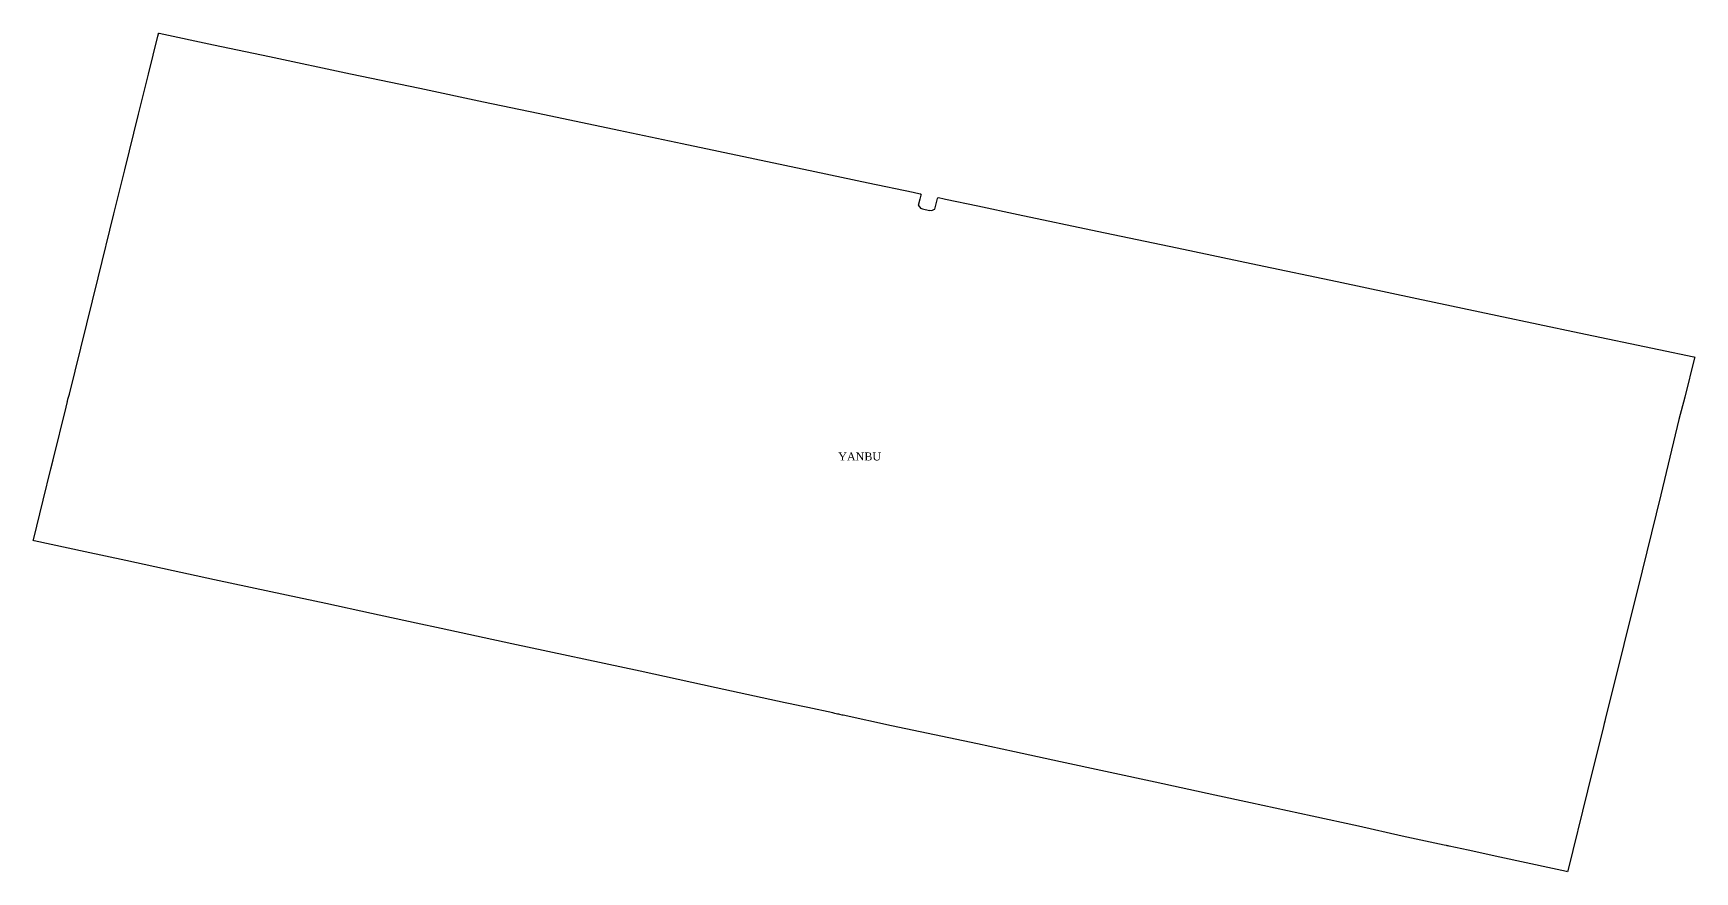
# Model space of a CAD drawing. Header units: inches. Extents: x 0.63 to 3.42, y -0.46 to 2.65.
# Drawn here: x 0.9508 to 0.96308, y 1.07991 to 1.08611 of the extents above; entities that cross this region are included whole.
import ezdxf
from ezdxf.enums import TextEntityAlignment as Align

# ---------------------------------------------------------------- set-up
doc = ezdxf.new("R2010")
doc.units = ezdxf.units.IN
doc.header["$MEASUREMENT"] = 0
doc.layers.add('Polygons', color=163, linetype='Continuous', true_color=0x4576f4)
doc.layers.add('PolygonsAnno', color=252, linetype='Continuous', true_color=0x997681)
doc.styles.add('Times New Roman', font='times.ttf')

msp = doc.modelspace()

# ---------------------------------------------------------------- linework, layer by layer
at = {"layer": 'Polygons'}
msp.add_polyline3d([(0.957374, 1.084812, 0), (0.957427, 1.084801, 0), (0.957427, 1.084803, 0.077122), (0.957443, 1.0848, 4.135836), (0.957463, 1.084811, 4.125082), (0.957466, 1.084811, 4.123776), (0.957466, 1.084811, 4.123403), (0.957486, 1.084889, 4.107034), (0.957488, 1.084894, 4.108899), (0.957492, 1.084896, 4.13998), (0.957503, 1.084894, 4.129185), (0.957526, 1.084889, 4.102434), (0.957546, 1.084885, 4.075332), (0.957784, 1.084834, 4.075332), (0.958082, 1.084772, 4.075539), (0.958667, 1.084648, 4.132935), (0.959258, 1.084524, 4.30761), (0.959851, 1.084399, 4.287511), (0.960439, 1.084275, 4.405618), (0.961028, 1.084151, 4.486843), (0.961623, 1.084025, 4.616347), (0.962228, 1.083898, 4.758076), (0.962817, 1.083773, 4.808013), (0.963076, 1.083719, 4.8824), (0.963083, 1.083718, 4.873076), (0.963081, 1.083712, 4.915138), (0.96301, 1.083421, 4.984345), (0.962965, 1.083256, 5.116543), (0.962831, 1.082699, 5.266767), (0.962693, 1.082139, 5.133741), (0.962558, 1.081595, 4.666077), (0.962421, 1.081039, 4.379863), (0.962418, 1.081027, 4.376319), (0.962414, 1.08101, 4.370248), (0.962408, 1.080988, 4.351745), (0.962291, 1.080512, 4.24234), (0.962145, 1.079922, 4.148683), (0.962143, 1.079915, 4.130241), (0.962134, 1.079917, 4.151169), (0.96203, 1.079939, 4.242547), (0.961641, 1.080023, 4.302844), (0.961408, 1.080074, 4.322321), (0.961267, 1.080104, 4.262294), (0.961259, 1.080106, 4.258481), (0.961253, 1.080107, 4.256057), (0.961247, 1.080109, 4.25355), (0.961231, 1.080112, 4.245241), (0.96092, 1.080179, 4.269069), (0.960598, 1.080251, 4.359826), (0.960254, 1.080325, 4.219858), (0.9598, 1.080424, 4.03389), (0.959536, 1.080481, 4.00656), (0.959094, 1.080576, 3.959296), (0.958396, 1.080728, 3.852171), (0.958056, 1.080801, 3.864665), (0.957782, 1.080859, 3.874943), (0.957147, 1.080994, 3.898999), (0.956789, 1.081072, 3.678925), (0.956781, 1.081073, 3.676791), (0.956764, 1.081077, 3.666949), (0.956756, 1.081079, 3.664214), (0.956748, 1.08108, 3.661354), (0.956728, 1.081085, 3.645379), (0.956712, 1.081088, 3.629838), (0.956528, 1.081128, 3.627435), (0.956492, 1.081136, 3.627041), (0.956385, 1.081159, 3.625466), (0.956361, 1.081164, 3.625073), (0.95585, 1.081275, 3.586325), (0.955288, 1.081396, 3.5511), (0.954339, 1.0816, 3.525199), (0.953819, 1.081712, 3.51055), (0.953634, 1.081752, 3.504893), (0.953304, 1.081823, 3.383532), (0.952966, 1.081896, 3.253552), (0.952675, 1.081959, 3.266399), (0.952143, 1.082073, 3.290372), (0.951701, 1.082168, 3.305146), (0.951487, 1.082214, 3.278831), (0.951186, 1.082279, 3.239047), (0.950809, 1.082361, 3.253448), (0.950803, 1.082362, 3.253759), (0.950804, 1.082368, 3.254567), (0.950876, 1.082661, 3.311632), (0.950933, 1.082893, 3.357569), (0.95095, 1.082959, 3.372032), (0.951046, 1.083348, 3.468321), (0.951056, 1.083389, 3.477169), (0.951055, 1.083392, 3.478018), (0.951058, 1.083403, 3.480111), (0.95106, 1.083406, 3.480898), (0.95107, 1.083444, 3.489974), (0.951282, 1.084302, 3.43983), (0.951399, 1.084776, 3.462416), (0.951479, 1.085102, 3.490181), (0.951581, 1.085513, 3.51256), (0.951654, 1.085807, 3.55485), (0.951723, 1.086088, 3.592748), (0.951728, 1.086107, 3.593163), (0.951728, 1.08611, 3.593163), (0.951734, 1.08611, 3.623415), (0.952135, 1.086025, 3.802441), (0.952549, 1.085938, 3.935882), (0.953149, 1.085811, 4.024773), (0.95366, 1.085704, 3.897756), (0.954131, 1.085604, 3.967377), (0.954536, 1.085519, 3.771982), (0.95513, 1.085394, 3.927386), (0.955599, 1.085295, 3.834972), (0.956136, 1.085182, 3.880972), (0.956579, 1.085089, 3.931116), (0.956973, 1.085006, 4.063521), (0.957305, 1.084936, 4.067872), (0.957357, 1.084925, 4.087557), (0.957363, 1.084924, 4.122367), (0.957365, 1.08492, 4.162773), (0.957364, 1.084915, 4.117602), (0.957356, 1.084884, 4.096052), (0.957344, 1.084837, 4.119881), (0.957344, 1.084837, 4.089318), (0.957347, 1.084836, 3.538025), (0.95736, 1.084818, 0), (0.957375, 1.084814, 0)], close=True, dxfattribs=at)

# ---------------------------------------------------------------- texts
at = {"layer": 'PolygonsAnno', "color": 1, "style": 'Times New Roman'}
msp.add_text('YANBU', height=0.0000591, dxfattribs=at).set_placement((0.956752, 1.082936), align=Align.BOTTOM_LEFT)

doc.saveas('drawing.dxf')
